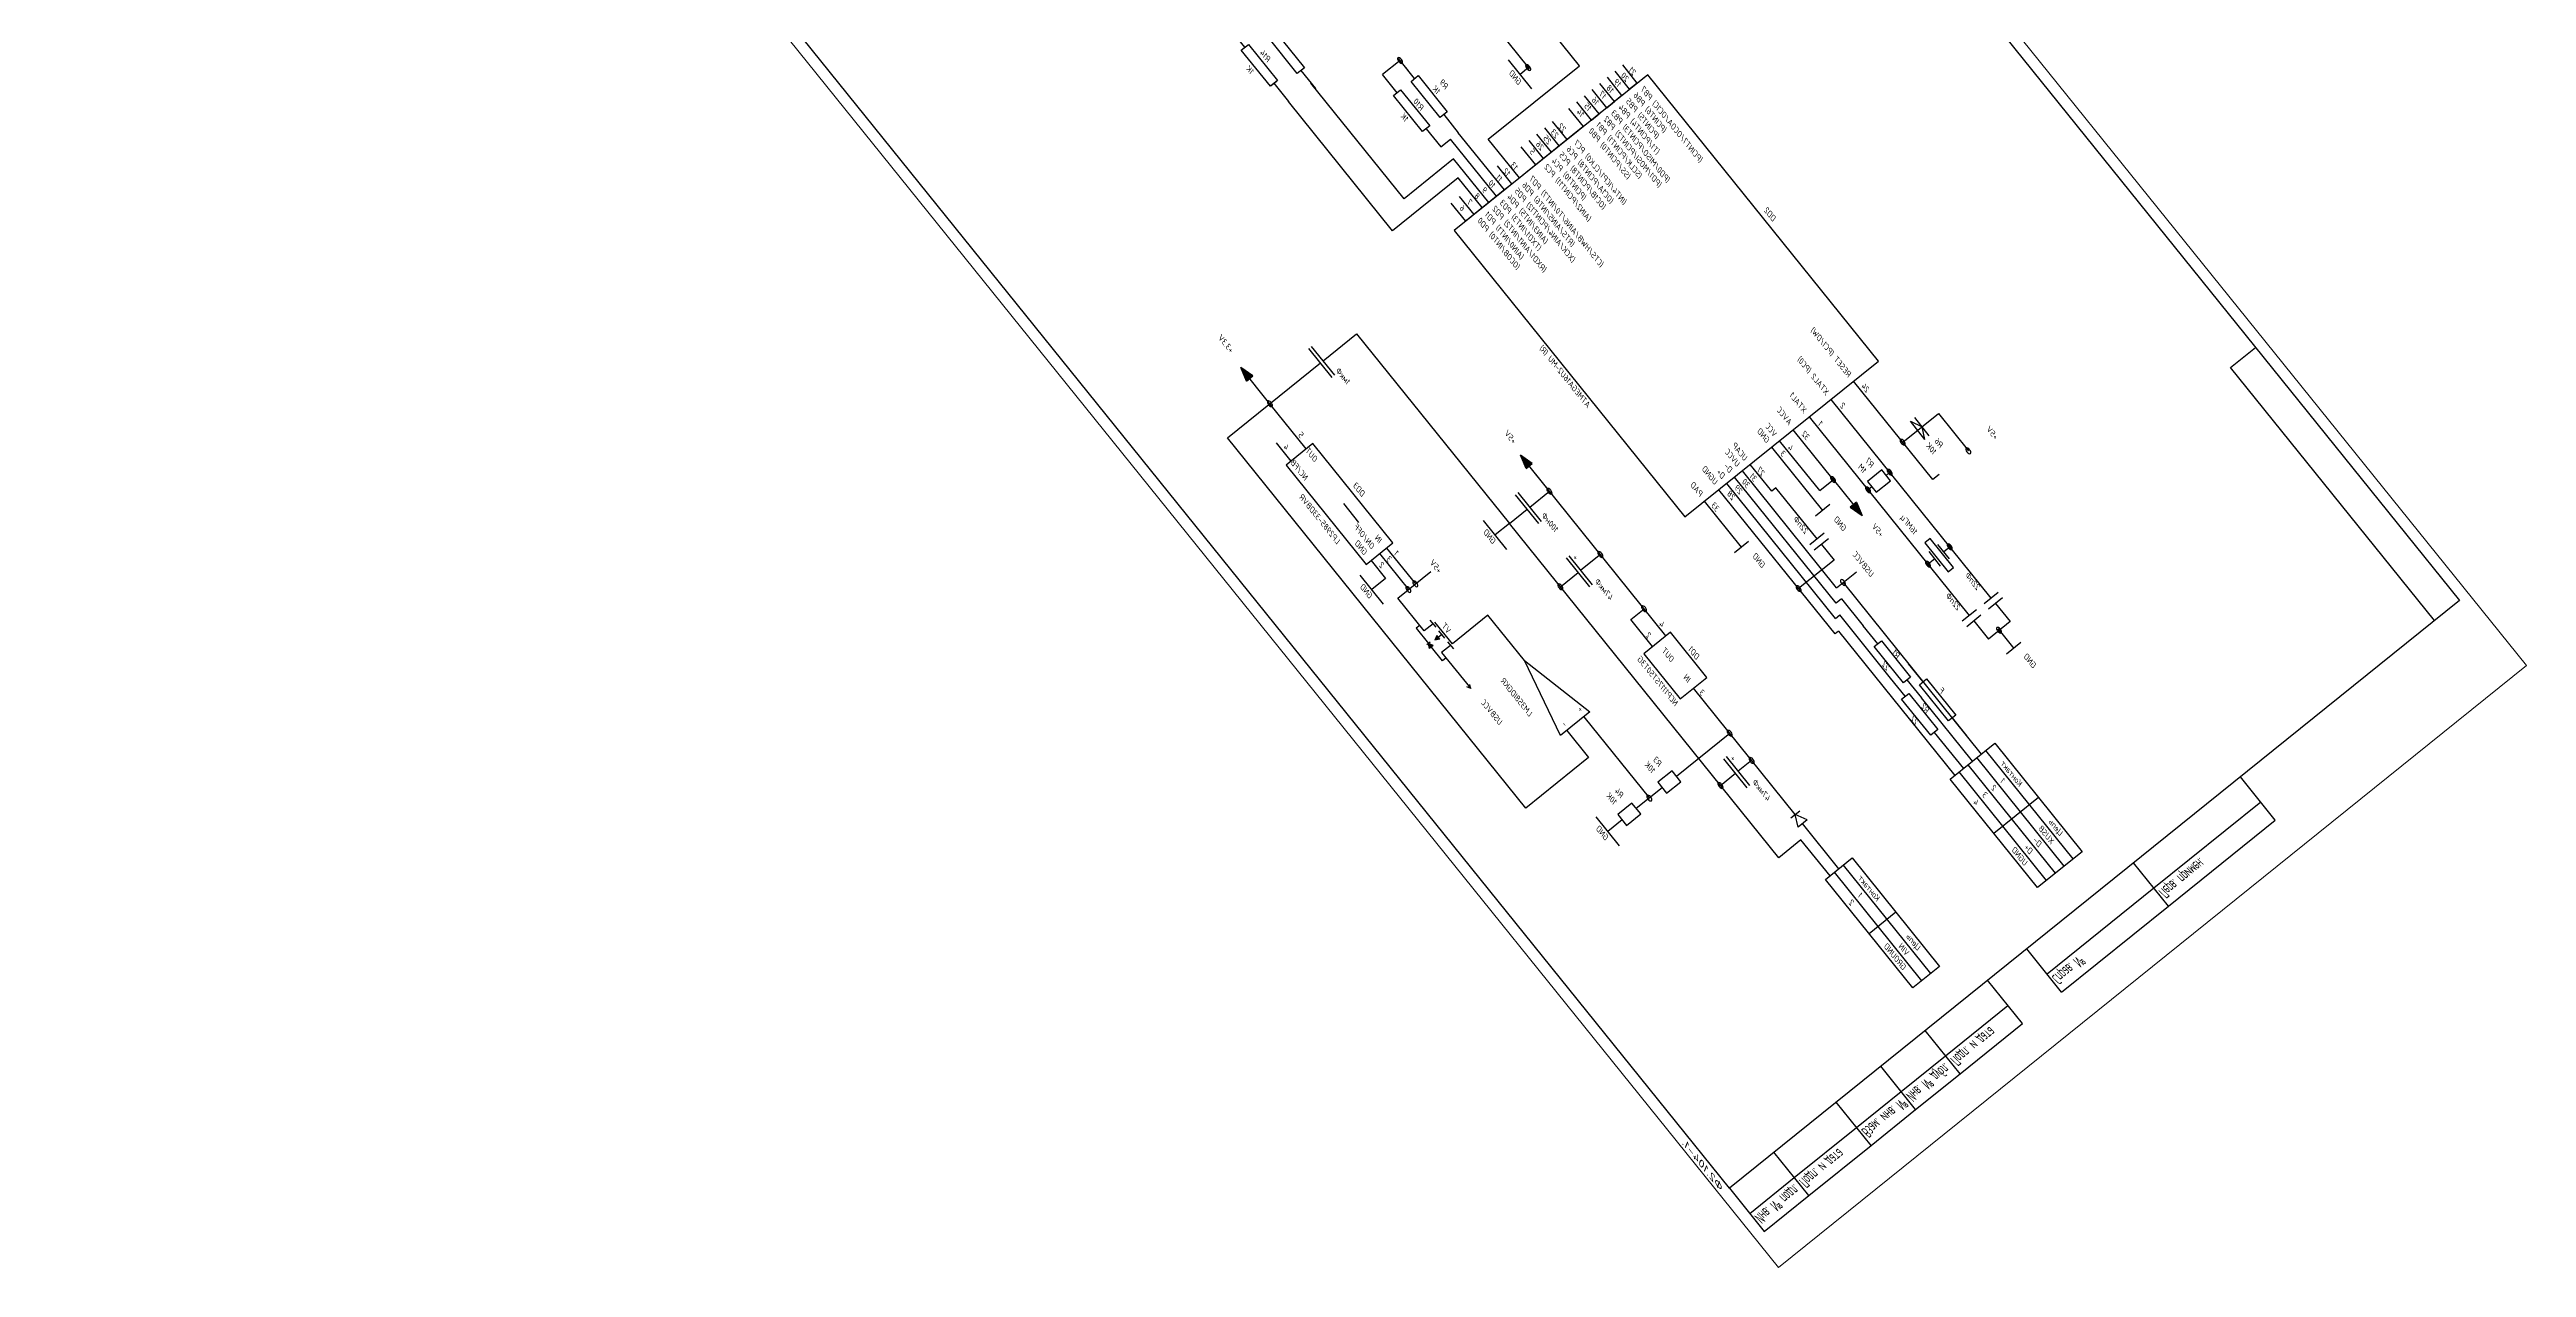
# Model space of a CAD drawing. Header units: millimetres. Extents: x -14244 to 1683, y 492 to 30778.
# Drawn here: x -10773 to 279, y 14202 to 19639 of the extents above; entities that cross this region are included whole.
import ezdxf

# ---------------------------------------------------------------- set-up
doc = ezdxf.new("R2010")
doc.units = ezdxf.units.MM
doc.layers.add('Привязки', color=2, linetype='Continuous', lineweight=0, plot=False)
doc.layers.add('рамка', color=253, linetype='Continuous', lineweight=5)
doc.styles.add('2.5', font='isocpeui.ttf', dxfattribs={"height": 2.5})
doc.styles.add('текст', font='isocpeui.ttf')

# ---------------------------------------------------------------- blocks, each defined once
blk = doc.blocks.new('Резистор')
for p, q in [((940, 905), (935, 905)), ((950, 905), (955, 905))]:
    blk.add_line(p, q)
blk.add_lwpolyline([(940, 903), (950, 903), (950, 907), (940, 907)], close=True)
blk = doc.blocks.new('Разъём')
h = blk.add_hatch(color=256)
h.dxf.hatch_style = 1
h.paths.add_polyline_path([(1000, 912.73, 1), (1001.5, 912.73, 1)])
blk.add_circle((1000.75, 912.73), 0.75)
blk = doc.blocks.new('Питание')
h = blk.add_hatch(color=256)
h.dxf.hatch_style = 1
h.paths.add_polyline_path([(973.03, 911.75), (970, 910), (973.03, 910)])
h.paths.add_polyline_path([(973.03, 910), (970, 910), (973.03, 908.25)])
for p, q in [((973.03, 911.75), (970, 910)), ((980, 910), (970, 910)), ((973.03, 908.25), (970, 910)), ((973.03, 911.75), (973.03, 908.25))]:
    blk.add_line(p, q)
blk = doc.blocks.new('Принципиальная схема')
h = blk.add_hatch(color=256)
h.dxf.hatch_style = 1
h.paths.add_polyline_path([(728.75, 768.65, 1), (729.4, 768.65, 1)])
h = blk.add_hatch(color=256)
h.dxf.hatch_style = 1
h.paths.add_polyline_path([(749.37, 768.63, 1), (750.02, 768.63, 1)])
h = blk.add_hatch(color=256)
h.dxf.hatch_style = 1
h.paths.add_polyline_path([(708.06, 762.52, 1), (708.7, 762.52, 1)])
h = blk.add_hatch(color=256)
h.dxf.hatch_style = 1
h.paths.add_polyline_path([(728.75, 756.45, 1), (729.4, 756.45, 1)])
h = blk.add_hatch(color=256)
h.dxf.hatch_style = 1
h.paths.add_polyline_path([(749.38, 756.44, 1), (750.02, 756.44, 1)])
h = blk.add_hatch(color=256)
h.dxf.hatch_style = 1
h.paths.add_polyline_path([(866.19, 756.55, 1), (866.84, 756.55, 1)])
h = blk.add_hatch(color=256)
h.dxf.hatch_style = 1
h.paths.add_polyline_path([(755.82, 747.37, 1), (756.46, 747.37, 1)])
h = blk.add_hatch(color=256)
h.dxf.hatch_style = 1
h.paths.add_polyline_path([(742.82, 705.63, 1), (742.18, 705.63, 1)])
h = blk.add_hatch(color=256)
h.dxf.hatch_style = 1
h.paths.add_polyline_path([(760.32, 647.5, 1), (759.68, 647.5, 1)])
h = blk.add_hatch(color=256)
h.dxf.hatch_style = 1
h.paths.add_polyline_path([(775.32, 647.5, 1), (774.68, 647.5, 1)])
h = blk.add_hatch(color=256)
h.dxf.hatch_style = 1
h.paths.add_polyline_path([(792.82, 647.5, 1), (792.18, 647.5, 1)])
h = blk.add_hatch(color=256)
h.dxf.hatch_style = 1
h.paths.add_polyline_path([(720.32, 642.5, 1), (719.68, 642.5, 1)])
h = blk.add_hatch(color=256)
h.dxf.hatch_style = 1
h.paths.add_polyline_path([(727.82, 642.5, 1), (727.18, 642.5, 1)])
h = blk.add_hatch(color=256)
h.dxf.hatch_style = 1
h.paths.add_polyline_path([(775.32, 625, 1), (774.68, 625, 1)])
h = blk.add_hatch(color=256)
h.dxf.hatch_style = 1
h.paths.add_polyline_path([(727.82, 597.31, 1), (727.18, 597.31, 1)])
h = blk.add_hatch(color=256)
h.dxf.hatch_style = 1
h.paths.add_polyline_path([(795.4, 576.4, 1), (794.75, 576.4, 1)])
h = blk.add_hatch(color=256)
h.dxf.hatch_style = 1
h.paths.add_polyline_path([(845.32, 576.29, 1), (844.68, 576.29, 1)])
h = blk.add_hatch(color=256)
h.dxf.hatch_style = 1
h.paths.add_polyline_path([(795.4, 572.5, 1), (794.75, 572.5, 1)])
h = blk.add_hatch(color=256)
h.dxf.hatch_style = 1
h.paths.add_polyline_path([(783.5, 569.5), (782.5, 569.5), (783, 567.63)])
h = blk.add_hatch(color=256)
h.dxf.hatch_style = 1
h.paths.add_polyline_path([(782.31, 565.5), (782.31, 563.5), (783.31, 564.5)])
for p, q in [((721.2, 927.5), (721.2, 927.5)), ((721.2, 927.5), (721.2, 927.5)), ((721.2, 913.5), (721.2, 927.5)), ((721.2, 927.5), (721.2, 927.5)), ((721.2, 927.5), (721.2, 927.5)), ((721.2, 927.5), (721.2, 927.5)), ((651.2, 913.5), (721.2, 913.5)), ((639.2, 744.5), (639.2, 804.5)), ((639.2, 804.5), (651.2, 804.5)), ((644.2, 744.5), (644.2, 804.5)), ((752.98, 801.3), (742.68, 801.3)), ((752.98, 781.3), (752.98, 801.3)), ((750.47, 789.65), (752.97, 792.15)), ((750.49, 792.14), (755.49, 792.14)), ((755.47, 789.65), (752.97, 792.15)), ((849.17, 789.48), (849.17, 793.78)), ((742.68, 784.82), (742.68, 781.3)), ((750.47, 789.65), (755.47, 789.65)), ((849.17, 789.48), (854.17, 789.48)), ((849.17, 789.48), (849.17, 785.18)), ((849.17, 785.18), (854.17, 785.18)), ((849.17, 780.88), (849.17, 785.18)), ((742.68, 781.3), (769.87, 781.3)), ((849.17, 780.88), (854.17, 780.88)), ((849.17, 780.88), (849.17, 776.58)), ((849.17, 776.58), (854.17, 776.58)), ((849.17, 772.28), (849.17, 776.58)), ((859.87, 723.27), (859.87, 774.49)), ((859.87, 774.49), (873.72, 774.49)), ((713.37, 768.65), (708.37, 768.65)), ((708.37, 768.65), (708.37, 756.45)), ((713.37, 772.65), (713.37, 764.65)), ((714.87, 772.65), (714.87, 764.65)), ((714.87, 768.65), (769.87, 768.65)), ((729.08, 765.24), (729.08, 768.65)), ((749.68, 766.54), (749.68, 768.65)), ((849.17, 772.28), (854.17, 772.28)), ((849.17, 772.28), (849.17, 767.98)), ((703.37, 766.55), (703.37, 758.55)), ((725.08, 761.24), (725.08, 764.24)), ((725.08, 764.24), (733.08, 764.24)), ((727.08, 765.24), (731.08, 765.24)), ((733.08, 764.24), (733.08, 761.24)), ((748.18, 766.54), (751.18, 766.54)), ((748.18, 758.54), (748.18, 766.54)), ((751.18, 766.54), (751.18, 758.54)), ((849.17, 767.98), (854.17, 767.98)), ((849.17, 763.68), (849.17, 767.98)), ((849.17, 763.68), (854.17, 763.68)), ((849.17, 763.68), (849.17, 759.18)), ((708.37, 762.55), (703.37, 762.55)), ((713.37, 760.45), (713.37, 752.45)), ((714.87, 760.45), (714.87, 752.45)), ((733.08, 761.24), (725.08, 761.24)), ((727.08, 760.24), (731.08, 760.24)), ((729.08, 760.24), (729.08, 756.45)), ((751.18, 758.54), (748.18, 758.54)), ((749.68, 758.54), (749.68, 756.45)), ((849.17, 759.18), (854.17, 759.18)), ((849.17, 758.76), (849.17, 754.26)), ((713.37, 756.45), (708.37, 756.45)), ((714.87, 756.45), (769.87, 756.45)), ((849.17, 754.47), (849.17, 750.07)), ((866.47, 756.66), (866.45, 751.93)), ((880.65, 756.64), (866.45, 756.64)), ((756.11, 739.76), (756.11, 747.44)), ((756.11, 747.37), (769.87, 747.37)), ((849.17, 750.07), (854.17, 750.07)), ((849.17, 750.07), (849.17, 745.67)), ((862.45, 751.93), (870.45, 751.93)), ((639.2, 744.5), (651.2, 744.5)), ((639.2, 684.5), (639.2, 744.5)), ((644.2, 684.5), (644.2, 744.5)), ((849.17, 745.67), (854.17, 745.67)), ((849.17, 745.67), (849.17, 741.27)), ((752.36, 739.36), (752.36, 731.36)), ((756.11, 739.76), (769.87, 739.76)), ((849.17, 741.27), (854.17, 741.27)), ((849.17, 741.27), (849.17, 736.87)), ((849.17, 736.87), (854.17, 736.87)), ((849.17, 736.87), (849.17, 732.47)), ((752.36, 735.36), (769.87, 735.36)), ((849.17, 732.47), (854.17, 732.47)), ((849.17, 732.47), (849.17, 728.07)), ((660, 730), (660, 705)), ((690, 730), (660, 730)), ((675, 730), (675, 705)), ((690, 705), (690, 730)), ((737.5, 718.83), (737.5, 730)), ((746.82, 729.56), (746.82, 721.56)), ((748.32, 729.56), (748.32, 721.56)), ((849.17, 728.07), (849.17, 723.67)), ((660, 725), (690, 725)), ((737.5, 722.46), (690, 722.46)), ((746.82, 725.56), (742.5, 725.56)), ((742.5, 725.56), (742.5, 705.63)), ((748.32, 725.56), (762.48, 725.56)), ((762.48, 725.56), (762.48, 723.23)), ((762.48, 723.23), (769.87, 723.23)), ((849.17, 723.67), (849.17, 719.27)), ((849.17, 723.27), (859.87, 723.27)), ((660, 720), (690, 720)), ((690, 717.5), (707.52, 717.5)), ((735, 717.5), (727.52, 717.5)), ((735, 717.5), (735, 714.43)), ((737.5, 718.83), (769.87, 718.83)), ((849.17, 719.27), (849.17, 714.87)), ((849.17, 719.09), (854.17, 719.09)), ((660, 715), (690, 715)), ((660, 710), (690, 710)), ((695.01, 712.42), (690, 712.42)), ((715.01, 712.42), (732.5, 712.42)), ((732.5, 710.03), (732.5, 712.42)), ((732.5, 710.03), (769.87, 710.03)), ((735, 714.43), (769.87, 714.43)), ((849.17, 714.87), (865.03, 714.87)), ((849.17, 714.87), (849.17, 710.47)), ((849.17, 710.47), (865.03, 710.47)), ((849.17, 710.47), (849.17, 706.07)), ((865.03, 704.99), (865.03, 710.47)), ((882.16, 714.87), (885.54, 714.87)), ((885.03, 714.87), (885.03, 704.99)), ((660, 705), (690, 705)), ((729.95, 707.49), (690, 707.49)), ((729.95, 707.49), (729.95, 705.63)), ((729.95, 705.63), (769.87, 705.63)), ((849.17, 706.07), (861.24, 706.07)), ((849.17, 706.07), (849.17, 701.67)), ((861.24, 706.07), (861.24, 678.26)), ((757.18, 701.59), (757.18, 693.59)), ((849.17, 701.67), (849.17, 697.27)), ((849.2, 702.48), (857.45, 702.48)), ((857.45, 702.48), (857.45, 665.61)), ((757.18, 697.59), (769.87, 697.59)), ((849.17, 697.78), (854.17, 697.78)), ((849.17, 697.27), (849.17, 692.87)), ((849.17, 693.14), (854.17, 693.14)), ((639.2, 684.5), (651.2, 684.5)), ((861.24, 678.26), (893.26, 678.26)), ((639.2, 627.5), (639.2, 662.5)), ((639.2, 662.5), (651.2, 662.5)), ((644.2, 627.5), (644.2, 662.5)), ((857.45, 665.61), (893.24, 665.61)), ((898.24, 664.11), (898.24, 667.11)), ((660, 650), (660, 635)), ((690, 650), (660, 650)), ((675, 650), (675, 635)), ((690, 635), (690, 650)), ((752.5, 647.5), (802.5, 647.5)), ((760, 640), (760, 647.5)), ((775, 647.5), (775, 636.5)), ((792.5, 636.5), (792.5, 647.5)), ((660, 645), (690, 645)), ((690, 642.5), (702.5, 642.5)), ((702.5, 645), (702.5, 640)), ((702.5, 645), (705, 642.5)), ((702.5, 640), (705, 642.5)), ((704.99, 644.99), (704.99, 639.99)), ((705, 642.5), (740, 642.5)), ((720, 642.5), (720, 635)), ((727.5, 612.5), (727.5, 642.5)), ((660, 640), (690, 640)), ((690, 637.5), (700, 637.5)), ((700, 637.5), (700, 625)), ((752.5, 640), (760, 640)), ((771, 636.5), (779, 636.5)), ((788.5, 636.5), (796.5, 636.5)), ((660, 635), (690, 635)), ((716, 635), (724, 635)), ((716, 633.5), (724, 633.5)), ((720, 625), (720, 633.5)), ((771, 635), (779, 635)), ((775, 625), (775, 635)), ((788.5, 635), (796.5, 635)), ((792.5, 625), (792.5, 635)), ((639.2, 602.5), (639.2, 627.5)), ((639.2, 627.5), (651.2, 627.5)), ((644.2, 602.5), (644.2, 627.5)), ((700, 625), (792.5, 625)), ((792.5, 625), (792.5, 617)), ((845, 625), (792.5, 625)), ((845, 606.19), (845, 625)), ((788.5, 617), (796.5, 617)), ((726, 612.5), (729, 612.5)), ((726, 604.5), (726, 612.5)), ((729, 612.5), (729, 604.5)), ((729, 604.5), (726, 604.5)), ((727.5, 604.5), (727.5, 590)), ((841, 606.19), (849, 606.19)), ((841, 604.69), (849, 604.69)), ((845, 552.5), (845, 604.69)), ((639.2, 577.5), (639.2, 602.5)), ((639.2, 602.5), (651.2, 602.5)), ((644.2, 577.5), (644.2, 602.5)), ((750, 600.76), (750, 584.28)), ((767.5, 592.5), (750, 600.76)), ((750, 597.31), (727.5, 597.31)), ((750, 584.28), (767.5, 592.5)), ((767.5, 592.5), (780, 592.5)), ((780, 592.5), (780, 572.5)), ((726, 590), (729, 590)), ((726, 582), (726, 590)), ((729, 590), (729, 582)), ((750, 587.73), (742.5, 587.73)), ((742.5, 587.73), (742.5, 552.5)), ((729, 582), (726, 582)), ((727.5, 582), (727.5, 574)), ((795.08, 566.5), (795.08, 585)), ((639.2, 542.5), (639.2, 577.5)), ((639.2, 577.5), (651.2, 577.5)), ((644.2, 542.5), (644.2, 577.5)), ((723.5, 574), (731.5, 574)), ((781, 571.5), (779, 571.5)), ((780, 572.5), (786, 572.5)), ((780, 571.5), (780, 566.5)), ((782, 571.5), (784, 571.5)), ((783, 571.5), (783, 569.5)), ((785, 571.5), (787, 571.5)), ((786, 571.5), (786, 566.5)), ((805, 576.4), (795.08, 576.4)), ((805, 572.5), (795.08, 572.5)), ((813.01, 574.04), (818.23, 574.04)), ((832.5, 576.29), (845, 576.29)), ((770, 566.5), (770.85, 567.35)), ((780, 566.5), (770, 566.5)), ((770, 566.5), (770.85, 565.65)), ((778.5, 566.5), (778.5, 564.5)), ((782.5, 569.5), (783.5, 569.5)), ((782.5, 569.5), (783, 567.63)), ((783.5, 569.5), (783, 567.63)), ((786, 566.5), (795.08, 566.5)), ((787.5, 566.5), (787.5, 564.5)), ((805, 567.72), (800, 567.72)), ((800, 567.72), (800, 560)), ((832.5, 567.77), (837.5, 567.77)), ((778.5, 564.5), (782.31, 564.5)), ((782.31, 565.5), (782.31, 563.5)), ((782.31, 565.5), (783.31, 564.5)), ((782.31, 563.5), (783.31, 564.5)), ((783.31, 565.5), (783.31, 563.5)), ((787.5, 564.5), (783.31, 564.5)), ((796, 560), (804, 560)), ((742.5, 552.5), (845, 552.5)), ((639.2, 517.5), (639.2, 542.5)), ((639.2, 542.5), (651.2, 542.5)), ((644.2, 517.5), (644.2, 542.5)), ((651.2, 517.5), (639.2, 517.5))]:
    blk.add_line(p, q)
for points in [[(651.2, 517.5), (1220.2, 517.5), (1220.2, 927.5), (651.2, 927.5)], [(769.87, 795.32), (849.17, 795.32), (849.17, 686.61), (769.87, 686.61)], [(740, 650), (752.5, 650), (752.5, 635), (740, 635)], [(805, 580), (832.5, 580), (832.5, 565), (805, 565)]]:
    blk.add_lwpolyline(points, close=True)
for centre in [(729.08, 768.65), (749.69, 768.63), (708.38, 762.52), (729.08, 756.45), (749.7, 756.44), (866.51, 756.55), (756.14, 747.37)]:
    blk.add_circle(centre, 0.323)
at = {"layer": 'Привязки'}
blk.add_lwpolyline([(631.2, 512.5), (1225.2, 512.5), (1225.2, 932.5), (631.2, 932.5)], close=True, dxfattribs=at)
at = {"layer": 'рамка'}
blk.add_lwpolyline([(631.2, 932.5), (1225.2, 932.5), (1225.2, 512.5), (631.2, 512.5)], close=True, dxfattribs=at)
for name, p in [('Разъём', (-258.06, -111.44)), ('Разъём', (-247.77, -131.44)), ('Разъём', (-271.67, -144.09)), ('Разъём', (-251.06, -144.09)), ('Разъём', (-292.36, -150.21)), ('Разъём', (-271.67, -156.28)), ('Разъём', (-251.06, -156.28)), ('Разъём', (-134.23, -156.17)), ('Питание', (-223.86, -162.63)), ('Разъём', (-244.6, -165.36)), ('Резистор', (-239.99, -182.54)), ('Разъём', (-263.25, -190.27)), ('Резистор', (-227.48, -187.5)), ('Резистор', (-69.97, -190.13)), ('Разъём', (-115.72, -197.86)), ('Резистор', (-239.99, -192.58)), ('Разъём', (-258.25, -207.1)), ('Резистор', (-69.97, -200.01)), ('Резистор', (-43.25, -226.74)), ('Резистор', (-41.76, -239.39)), ('Разъём', (-240.75, -265.23)), ('Разъём', (-225.75, -265.23)), ('Разъём', (-208.25, -265.23)), ('Разъём', (-280.75, -270.23)), ('Разъём', (-273.25, -270.23)), ('Разъём', (-280.75, -287.73)), ('Разъём', (-225.75, -287.73)), ('Разъём', (-273.25, -315.42)), ('Разъём', (-205.67, -336.33)), ('Разъём', (-155.75, -336.44)), ('Разъём', (-205.67, -340.23))]:
    blk.add_blockref(name, p)
at = {"rotation": 180}
for p in [(1772.5, 1557.5), (1825, 1486.29)]:
    blk.add_blockref('Питание', p, dxfattribs=at)
at = {"style": 'текст'}
for s, p in [('Перв. примен.', (643.2, 745)), ('Справ. №', (643.2, 685)), ('Подп. и дата', (643.2, 628)), ('Инв. № дубл.', (643.2, 603)), ('Взам. инв. №', (643.2, 578)), ('Подп. и дата', (643.2, 543)), ('Инв. № подл.', (643.2, 518))]:
    blk.add_text(s, height=2.5, rotation=90, dxfattribs=at).set_placement(p)
for s, height, p in [('Ф2.104-1а.', 0.005, (651.2, 517.49)), ('Ф2.104-1.', 2.5, (651.7, 513.5))]:
    blk.add_text(s, height=height, dxfattribs=at).set_placement(p)
at = {"color": 0, "linetype": 'ByBlock', "ltscale": 100, "char_height": 2.5, "style": '2.5'}
for s, insert, width, attachment_point in [('+5V', (742.28, 815.64), 5, 2), ('DD2', (809.03, 799.95), 5, 2), ('R6\\P10К', (747.83, 794.71), 5, 2), ('\\pxr1.27477;\\P(PCINT7/OCOA/OC1C) PB7\\P(PCINT6) PB6\\P(PCINT5) PB5\\P(T1/PCINT4) PB4\\P(PD0/MISO/PCINT3) PB3\\P(PD1/MOSI/PCINT2) PB2\\P(SCLK/PCINT1) PB1\\P(SS/PCINT0) PB0\\P\\P(INT4/ICP1/CLK0) PC7\\P(OC1A/PCINT8) PC6\\P(OC1B/PCINT8) PC5\\P(PCINT10) PC4\\P(AIN2/PCINT11) PC2\\P\\P(CTS/HWB/AIN6/T0/INT7) PD7\\P(RTS/AIN5/INT6) PD6 \\P(XCK/AIN4/PCINT12) PD5 \\P(AIN3/INT5) PD4 \\P (TXD1/INT3) PD3 \\P(RXD1/AIN1/INT2) PD2 \\P(AIN0/INT1) PD1 \\P(OCOB/INT0) PD0 ', (849.17, 795.32), 52.5465, 3), ('\\P21\\P20\\P19\\P18\\P17\\P16\\P15\\P14', (851.67, 796.5), 5, 2), ('24', (767.04, 784.84), 5, 2), ('\\pxr1.27477;\\P\\pl1;\\P\\PRESET (PC1/DW)\\P\\P\\PXTAL2 (PC0)\\P\\P\\PXTAL1\\P\\PAVCC\\P\\PVCC\\PGND\\P\\P\\PUCAP\\PUVCC\\PD-\\PD+\\PUGND\\P\\PPAD', (769.87, 795.32), 51.8804, 1), ('2\\P\\P\\P1\\P\\P32', (767.1, 772.2), 5, 2), ('GND', (698.93, 765.92), 5, 2), ('22пФ', (720.05, 768.26), 5, 2), ('R7\\P1M', (753.85, 765.7), 5, 2), ('16МГц', (738.17, 762.07), 5, 2), ('22пФ', (719.26, 756.05), 5, 2), ('22\\P23\\P25\\P26\\P5', (851.67, 752.87), 5, 2), ('+5V', (741.44, 749.9), 5, 2), ('GND', (866.44, 750.7), 5, 2), ('4\\P3', (767.1, 742.85), 5, 2), ('GND', (747.6, 738.89), 5, 2), ('USBVCC', (737.69, 735.67), 5, 2), ('Цепь', (667.5, 727.5), 15, 5), ('Контакт', (682.5, 727.5), 15, 5), ('F', (705.88, 727.7), 5, 2), ('27\\P31\\P30\\P29\\P28', (767.1, 726.2), 5, 2), ('13\\P12\\P11\\P10\\P9\\P8\\P7\\P6', (851.67, 725.97), 5, 2), ('XUSB', (667.5, 722.5), 15, 5), ('1', (682.5, 722.5), 15, 5), ('R1', (718.14, 722.13), 5, 2), ('22пФ', (752.71, 725.16), 5, 2), ('R9\\P1К', (874.94, 724.55), 5, 2), ('D-', (667.5, 717.5), 15, 5), ('2', (682.5, 717.5), 15, 5), ('R2', (705.14, 717.21), 5, 2), ('22', (717.6, 715.4), 5, 2), ('D+', (667.5, 712.5), 15, 5), ('3', (682.5, 712.5), 15, 5), ('22', (704.58, 710.33), 5, 2), ('R10', (874.96, 710.38), 5, 2), ('UGND', (667.5, 707.5), 15, 5), ('4', (682.5, 707.5), 15, 5), ('GND', (752.42, 701.12), 5, 2), ('33', (767.29, 700.98), 5, 2), ('1К', (874.65, 702.03), 5, 2), ('ATMEGA16U2-MU (R)', (809.52, 684.19), 79.2942, 5), ('R14', (903.87, 671.48), 5, 2), ('1К', (903.5, 662.41), 5, 2), ('DD1', (745.67, 653.6), 5, 2), ('Цепь', (667.5, 647.5), 15, 5), ('Контакт', (682.5, 647.5), 15, 5), ('4', (754.87, 650.59), 5, 2), ('+5V', (806.73, 650.31), 5, 2), ('VIN', (667.5, 642.5), 15, 5), ('1', (682.5, 642.5), 15, 5), ('3', (737.94, 645.48), 5, 2), ('IN', (742.32, 644.31), 5, 2), ('OUT', (748.85, 644.26), 5, 2), ('2', (754.79, 642.97), 5, 2), ('GROUND', (667.5, 637.5), 15, 5), ('2', (682.5, 637.5), 15, 5), ('47мкФ', (713.51, 638.94), 5, 2), ('+', (722.73, 638.05), 5, 2), ('47мкФ', (768.51, 640.44), 5, 2), ('+', (777.73, 639.55), 5, 2), ('100нФ', (787.05, 640.36), 5, 2), ('NCP1117ST50T3G', (745.84, 632.32), 15, 5), ('GND', (792.83, 615.95), 5, 2), ('R3\\P10К', (732.37, 611.36), 5, 2), ('1мкФ', (839.55, 610.04), 5, 2), ('+', (751.58, 599.62), 5, 2), ('R4\\P10К', (732.27, 589.72), 5, 2), ('-', (751.24, 590.07), 5, 2), ('+5V', (795.11, 589.41), 5, 2), ('DD3', (818.37, 584.4), 5, 2), ('LM358IDGKR', (762.22, 579.81), 15, 5), ('1\\P3\\P2', (802.65, 579.69), 5, 2), ('\\pxr1.27477;IN\\PON/OFF\\PGND', (806.67, 577.44), 52.5465, 1), ('\\pxr1.27477;OUT\\P\\PNC/FB', (833.85, 577.75), 52.5465, 3), ('5\\P\\P4', (835.39, 579.59), 5, 2), ('+3.3V', (860.84, 579.02), 5, 2), ('GND', (727.83, 572.95), 5, 2), ('VT', (783.27, 576.07), 5, 2), ('USBVCC', (763.04, 567.23), 15, 5), ('LP2985-33DBVR', (818.73, 561.64), 15, 5), ('GND', (800.33, 558.95), 5, 2)]:
    blk.add_mtext(s, dxfattribs=dict(at, insert=insert, width=width, attachment_point=attachment_point))
at = {"style": 'текст'}
for tag in ['27', '28', '29']:
    blk.add_attdef(tag, (721.2, 927.5), '', height=0.00000522, dxfattribs=at)
for tag, p in [('ПРИМЕНЯЕМОСТЬ', (650.2, 745)), ('СПРАВ№', (650.2, 685)), ('ДАТАУЧЁТАДУБЛ', (650.2, 628)), ('ИНВ№ДУБЛ', (650.2, 603)), ('ВЗАМИНВ№', (650.2, 578)), ('ДАТАУЧЁТА', (650.2, 543)), ('ИНВ№ПОДЛ', (650.2, 518))]:
    blk.add_attdef(tag, p, '', height=2.5, rotation=90, dxfattribs=at)

msp = doc.modelspace()

# ---------------------------------------------------------------- block references
at = {"xscale": -20.7067742474419, "yscale": 10.20057419529758, "zscale": 20.7067742474419, "rotation": 308.8484126310157}
msp.add_blockref('Принципиальная схема', (1069, 744), dxfattribs=at)

doc.saveas('drawing.dxf')
